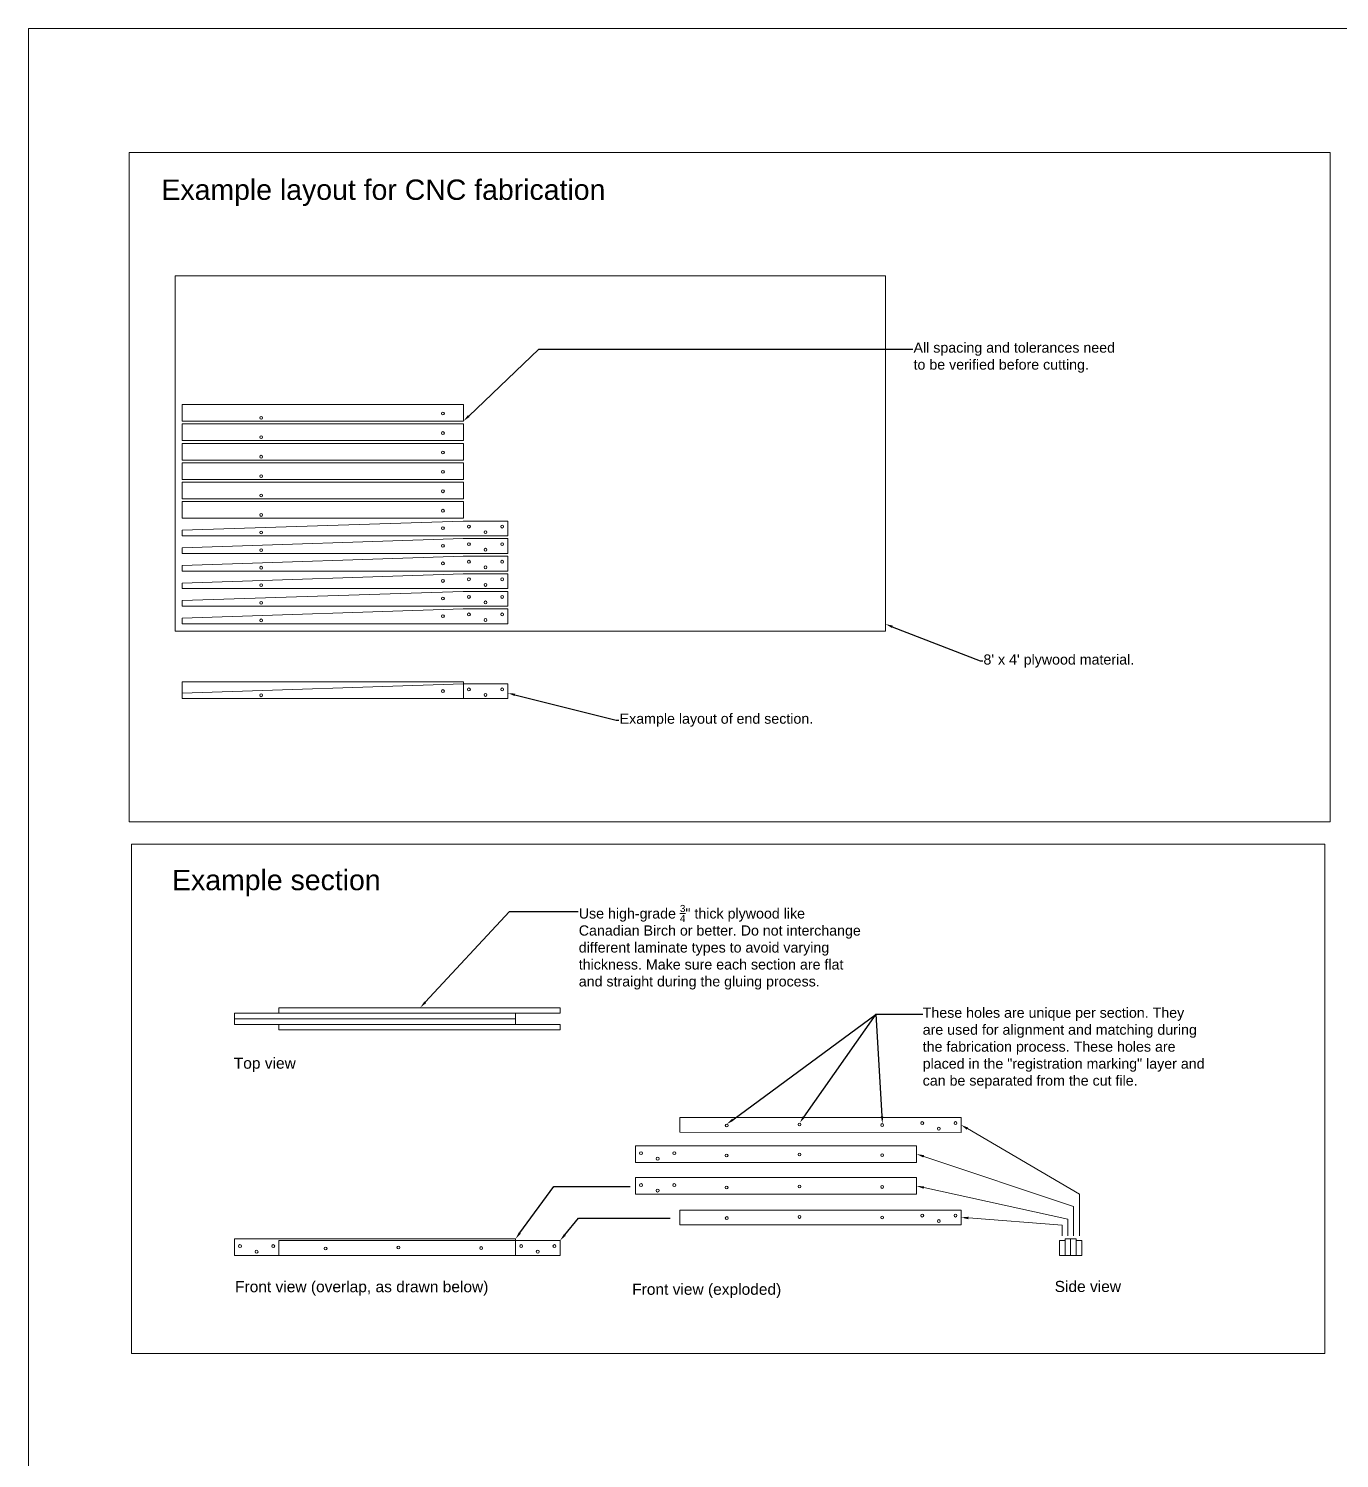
# Model space of a CAD drawing. Header units: millimetres. Extents: x 0 to 39105, y 0 to 9815.
# Drawn here: x 20000 to 24499, y 4908 to 9815 of the extents above; entities that cross this region are included whole.
import ezdxf
from ezdxf import colors
from ezdxf.entities.mleader import LeaderData, LeaderLine
from ezdxf.math import Vec2, Vec3

# ---------------------------------------------------------------- set-up
doc = ezdxf.new("R2010")
doc.units = ezdxf.units.MM
for name, color, linetype, lineweight in [('newTrack', 7, 'Continuous', 20), ('notes', 7, 'Continuous', 20), ('registration marking', 7, 'Continuous', 20)]:
    doc.layers.add(name, color=color, linetype=linetype, lineweight=lineweight)
doc.styles.add('Arial', font='arial.ttf')
doc.styles.get("Standard").update_dxf_attribs({"font": 'arial.ttf'})

# ---------------------------------------------------------------- blocks, each defined once
blk = doc.blocks.new('*U24')
at = {"layer": 'newTrack'}
blk.add_circle((0, 0), 0.2, dxfattribs=at)
blk = doc.blocks.new('attachmentPoints_0.4_diameter')
for p in [(-2.25, 0.75), (0, 0), (2.25, 0.75)]:
    blk.add_blockref('*U24', p)
blk = doc.blocks.new('END1')
at = {"layer": 'newTrack'}
blk.add_lwpolyline([(1095.16, -1516.52), (1095.16, -1518.52), (1051.16, -1518.52), (1051.16, -1517.77), (1089.16, -1516.52)], close=True, dxfattribs=at)
at = {"layer": 'registration marking', "color": 7, "transparency": 33554687}
for centre in [(1061.85, -1518.07), (1086.41, -1517.49)]:
    blk.add_circle(centre, 0.19, dxfattribs=at)
blk.add_blockref('attachmentPoints_0.4_diameter', (1092.16, -1518.02))
blk = doc.blocks.new('END2')
at = {"layer": 'newTrack'}
blk.add_lwpolyline([(1133.03, -1530.22), (1095.03, -1530.22), (1095.03, -1527.97), (1133.03, -1527.97), (1133.03, -1530.22), (1133.03, -1527.97)], dxfattribs=at)
at = {"layer": 'registration marking', "color": 7, "transparency": 33554687}
for centre in [(1105.71, -1529.77), (1130.27, -1529.2)]:
    blk.add_circle(centre, 0.19, dxfattribs=at)
blk = doc.blocks.new('C1')
at = {"layer": 'newTrack'}
blk.add_lwpolyline([(1541.11, -1570.67), (1508.2, -1589.67), (1507.2, -1587.94), (1540.11, -1568.94)], close=True, dxfattribs=at)
at = {"layer": 'registration marking', "color": 7, "transparency": 33554687}
for centre in [(1531.39, -1575.14), (1521.66, -1580.67), (1513.22, -1585.71)]:
    blk.add_circle(centre, 0.19, dxfattribs=at)
at = {"rotation": 29.99999995973561}
blk.add_blockref('attachmentPoints_0.4_diameter', (1538.26, -1571.74), dxfattribs=at)
blk = doc.blocks.new('C2')
at = {"layer": 'newTrack'}
blk.add_lwpolyline([(1485.86, -1583.83), (1518.77, -1564.83), (1519.9, -1566.78), (1486.99, -1585.78)], close=True, dxfattribs=at)
at = {"layer": 'registration marking', "color": 7, "transparency": 33554687}
for centre in [(1515.38, -1568.25), (1505.65, -1573.78), (1497.2, -1578.82)]:
    blk.add_circle(centre, 0.19, dxfattribs=at)
at = {"rotation": 29.99999995973561}
blk.add_blockref('attachmentPoints_0.4_diameter', (1489.34, -1583.85), dxfattribs=at)

msp = doc.modelspace()

# ---------------------------------------------------------------- linework, layer by layer
at = {"linetype": 'ByBlock', "lineweight": 20}
for p, q in [((23547.9, 5655.5), (23547.9, 5655.5)), ((23567.7, 5661.8), (23567.7, 5661.8)), ((23586.2, 5661.8), (23586.2, 5661.8)), ((23607.8, 5655.5), (23607.8, 5655.5))]:
    msp.add_line(p, q, dxfattribs=at)
at = {"lineweight": 20}
for points in [[(22941.1, 8966.5), (22941.1, 7747.3), (20502.7, 7747.3), (20502.7, 8966.5)], [(21671.7, 6435.7), (21671.7, 6416.7), (20706.5, 6416.7), (20706.5, 6435.7)], [(21824.2, 6454.8), (21824.2, 6435.7), (20859, 6435.7), (20859, 6454.8)], [(21671.7, 6416.7), (21671.7, 6397.6), (20706.5, 6397.6), (20706.5, 6416.7)], [(21824.1, 6397.6), (21824.1, 6378.6), (20858.9, 6378.6), (20858.9, 6397.6)], [(23538.6, 5655.5), (23557.6, 5655.5), (23557.6, 5604.7), (23538.6, 5604.7)], [(23557.6, 5661.8), (23576.7, 5661.8), (23576.7, 5604.7), (23557.6, 5604.7)], [(23576.7, 5661.8), (23595.7, 5661.8), (23595.7, 5604.7), (23576.7, 5604.7)], [(23595.7, 5655.5), (23614.8, 5655.5), (23614.8, 5604.7), (23595.7, 5604.7)]]:
    msp.add_lwpolyline(points, close=True, dxfattribs=at)
at = {"layer": 'notes', "color": 7, "linetype": 'Continuous', "lineweight": 20, "transparency": 33554687, "flags": 128}
for points in [[(20000, 9815.4), (39105.2, 9815.4), (39105.2, 0), (20000, 0)], [(20345, 9390.2), (24467.3, 9390.2), (24467.3, 7092.4), (20345, 7092.4)], [(20352.8, 7015.5), (24448.9, 7015.5), (24448.9, 5267.7), (20352.8, 5267.7)]]:
    msp.add_lwpolyline(points, close=True, dxfattribs=at)
at = {"layer": 'notes', "linetype": 'ByBlock', "lineweight": 20, "transparency": 33554687}
for points in [[(23222.6, 6039.5), (23607.8, 5815), (23607.8, 5671.4)], [(23072.4, 5944.3), (23586.6, 5772.9), (23586.2, 5671.4)], [(23073.1, 5837.3), (23567.7, 5728.3), (23567.7, 5671.4)], [(23226, 5732.9), (23547.9, 5708.3), (23547.9, 5671.4)]]:
    msp.add_lwpolyline(points, dxfattribs=at)
at = {"layer": 'notes', "lineweight": 20, "transparency": 33554687}
for points in [[(23220.5, 6035.9), (23200.7, 6052.3), (23224.8, 6043.2)], [(23071.1, 5940.3), (23048.3, 5952.3), (23073.7, 5948.3)], [(23072.2, 5833.2), (23048.3, 5842.8), (23074, 5841.5)], [(23225.7, 5728.7), (23200.7, 5734.8), (23226.3, 5737.1)]]:
    msp.add_solid(points, dxfattribs=at)

# ---------------------------------------------------------------- block references
at = {"lineweight": 20, "xscale": 25.4, "yscale": 25.4, "zscale": 25.4}
for name, p in [('END2', (-7286.5, 47335.6)), ('END2', (-7286.5, 47268.9)), ('END2', (-7286.5, 47202.2)), ('END2', (-7286.5, 47135.6)), ('END2', (-7286.5, 47068.9)), ('END2', (-7286.5, 47002.2)), ('END1', (-6172.5, 46644.7)), ('END1', (-6172.5, 46584.4)), ('END1', (-6172.5, 46524)), ('END1', (-6172.5, 46463.7)), ('END1', (-6172.5, 46403.4)), ('END1', (-6172.5, 46343.1)), ('END2', (-7286.5, 46383.1)), ('END1', (-6172.5, 46085.9))]:
    msp.add_blockref(name, p, dxfattribs=at)
at = {"lineweight": 20, "xscale": 25.4, "yscale": 25.4, "zscale": 25.4, "rotation": 330.0000000402641}
for name, p in [('C1', (9248.4, 60149.1)), ('C2', (9513.1, 59691)), ('C2', (9513.1, 59581.5)), ('C1', (9248.4, 59831.6)), ('C2', (8136.5, 59371.9)), ('C1', (7871.8, 59726.9))]:
    msp.add_blockref(name, p, dxfattribs=at)

# ---------------------------------------------------------------- texts
at = {"layer": 'notes', "lineweight": 20, "transparency": 33554687, "style": 'Arial'}
for s, height, p in [('Example layout for CNC fabrication', 69.85, (20456, 9227.5)), ('Example section', 69.85, (20492.5, 6858)), ('Top view', 38.1, (20704.3, 6245.3)), ('Front view (overlap, as drawn below) ', 38.1, (20708.7, 5478.2)), ('Front view (exploded)', 38.1, (22071.8, 5469.3)), ('Side view', 38.1, (23522, 5478.9))]:
    msp.add_text(s, height=height, dxfattribs=at).set_placement(p)

# ---------------------------------------------------------------- leaders
at = {"layer": 'notes', "lineweight": 20, "transparency": 33554687}
ml = msp.add_multileader_mtext('Standard', dxfattribs=at)
ml.set_content('\\A1;All spacing and tolerances need to be verified before cutting. ', color=256, style='Arial')
ml.set_leader_properties()
ml.build(insert=Vec2(0, 0))
ml.multileader.update_dxf_attribs({"text_right_attachment_type": 6, "dogleg_length": 0, "arrow_head_size": 25.4})
ctx = ml.context
ctx.base_point, ctx.char_height, ctx.arrow_head_size, ctx.landing_gap_size, ctx.plane_origin = Vec3(23035.3, 8715.3), 34.925, 25.4, 2.29, Vec3(22650.3, 8463.8)
ctx.right_attachment = 6
notes = []
notes.append((ctx, [(0, (1, 1, 0), (23035.3, 8715.3), (1, 0), 0, [(0, [(21492.3, 8468), (21751.8, 8715.3)], 0, [])])]))
ctx.mtext.insert, ctx.mtext.width, ctx.mtext.defined_height, ctx.mtext.flow_direction = Vec3(23037.6, 8737.9), 733.984, 278.1, 5
ml = msp.add_multileader_mtext('Standard', dxfattribs=at)
ml.set_content("8' x 4' plywood material.", color=256, style='Arial')
ml.set_leader_properties()
ml.build(insert=Vec2(0, 0))
ml.multileader.update_dxf_attribs({"text_right_attachment_type": 6, "dogleg_length": 0.36, "arrow_head_size": 25.4})
ctx = ml.context
ctx.base_point, ctx.char_height, ctx.arrow_head_size, ctx.landing_gap_size, ctx.plane_origin = Vec3(23275.3, 7644.8), 34.925, 25.4, 2.29, Vec3(22941.1, 7771.5)
ctx.right_attachment = 6
notes.append((ctx, [(0, (1, 1, 0), (23266.2, 7644.8), (1, 0), 9.14, [(0, [(22941.1, 7771.5)], 0, [])])]))
ctx.mtext.insert, ctx.mtext.flow_direction = Vec3(23277.6, 7667.4), 5
ml = msp.add_multileader_mtext('Standard', dxfattribs=at)
ml.set_content('Example layout of end section.', color=256, style='Arial')
ml.set_leader_properties()
ml.build(insert=Vec2(0, 0))
ml.multileader.update_dxf_attribs({"text_right_attachment_type": 6, "dogleg_length": 0.36, "arrow_head_size": 25.4})
ctx = ml.context
ctx.base_point, ctx.char_height, ctx.arrow_head_size, ctx.landing_gap_size, ctx.plane_origin = Vec3(22026.5, 7441.7), 34.925, 25.4, 2.29, Vec3(21644.7, 7540.9)
ctx.right_attachment = 6
notes.append((ctx, [(0, (1, 1, 0), (22017.4, 7441.7), (1, 0), 9.14, [(0, [(21644.7, 7534.7)], 0, [])])]))
ctx.mtext.insert, ctx.mtext.flow_direction = Vec3(22028.8, 7464.3), 5
ml = msp.add_multileader_mtext('Standard', dxfattribs=at)
ml.set_content('\\A1;Use high-grade {\\H0.7x;\\S3/4;}" thick plywood like Canadian Birch or better. Do not interchange different laminate types to avoid varying thickness. Make sure each section are flat and straight during the gluing process.', color=256, style='Arial')
ml.set_leader_properties()
ml.build(insert=Vec2(0, 0))
ml.multileader.update_dxf_attribs({"text_right_attachment_type": 6, "dogleg_length": 0, "arrow_head_size": 25.4})
ctx = ml.context
ctx.base_point, ctx.char_height, ctx.arrow_head_size, ctx.landing_gap_size, ctx.plane_origin = Vec3(21886.3, 6784.9), 34.925, 25.4, 2.29, Vec3(21501.2, 6533.4)
ctx.right_attachment = 6
notes.append((ctx, [(0, (1, 1, 0), (21886.3, 6784.9), (1, 0), 0, [(0, [(21344.4, 6454.8), (21650.5, 6784.9)], 0, [])])]))
ctx.mtext.insert, ctx.mtext.width, ctx.mtext.defined_height, ctx.mtext.flow_direction = Vec3(21888.5, 6807.5), 985.414, 278.1, 5
ml = msp.add_multileader_mtext('Standard', dxfattribs=at)
ml.set_content('')
ml.set_leader_properties()
ml.build(insert=Vec2(0, 0))
ml.multileader.update_dxf_attribs({"text_right_attachment_type": 6, "dogleg_length": 0, "arrow_head_size": 25.4})
ctx = ml.context
ctx.base_point, ctx.char_height, ctx.arrow_head_size, ctx.landing_gap_size, ctx.plane_origin = Vec3(23069.1, 6432.7), 34.9, 25.4, 2.29, Vec3(22398.6, 6054.6)
ctx.right_attachment = 6
notes.append((ctx, [(0, (1, 1, 0), (23069.1, 6432.7), (1, 0), 0, [(0, [(22396.9, 6055.2), (22909.7, 6432.7)], 0, [])])]))
ctx.mtext, ml.multileader.dxf.content_type = None, 0
ml = msp.add_multileader_mtext('Standard', dxfattribs=at)
ml.set_content('These holes are unique per section. They are used for alignment and matching during the fabrication process. These holes are placed in the "registration marking" layer and can be separated from the cut file.', color=256, style='Arial')
ml.set_leader_properties()
ml.build(insert=Vec2(0, 0))
ml.multileader.update_dxf_attribs({"text_right_attachment_type": 6, "dogleg_length": 0, "arrow_head_size": 25.4})
ctx = ml.context
ctx.base_point, ctx.char_height, ctx.arrow_head_size, ctx.landing_gap_size, ctx.plane_origin = Vec3(23066.8, 6432.7), 34.925, 25.4, 2.29, Vec3(22763.6, 6311.6)
ctx.right_attachment = 6
notes.append((ctx, [(0, (1, 1, 0), (23066.8, 6432.7), (1, 0), 0, [(0, [(22646.5, 6058.7), (22909.7, 6432.7)], 0, [])])]))
ctx.mtext.insert, ctx.mtext.width, ctx.mtext.defined_height, ctx.mtext.flow_direction = Vec3(23069.1, 6455), 966.989, 292.8, 5
ml = msp.add_multileader_mtext('Standard', dxfattribs=at)
ml.set_content('')
ml.set_leader_properties()
ml.build(insert=Vec2(0, 0))
ml.multileader.update_dxf_attribs({"text_right_attachment_type": 6, "dogleg_length": 0, "arrow_head_size": 25.4})
ctx = ml.context
ctx.base_point, ctx.char_height, ctx.arrow_head_size, ctx.landing_gap_size, ctx.plane_origin = Vec3(23040.6, 6432.7), 34.9, 25.4, 2.29, Vec3(22932.6, 6056.1)
ctx.right_attachment = 6
notes.append((ctx, [(0, (1, 1, 0), (23040.6, 6432.7), (1, 0), 0, [(0, [(22930.8, 6056.7), (22909.7, 6432.7)], 0, [])])]))
ctx.mtext, ml.multileader.dxf.content_type = None, 0
ml = msp.add_multileader_mtext('Standard', dxfattribs=at)
ml.set_content('')
ml.set_leader_properties()
ml.build(insert=Vec2(0, 0))
ml.multileader.update_dxf_attribs({"text_right_attachment_type": 6, "dogleg_length": 0, "arrow_head_size": 25.4})
ctx = ml.context
ctx.base_point, ctx.char_height, ctx.arrow_head_size, ctx.landing_gap_size, ctx.plane_origin = Vec3(22064.6, 5841.1), 34.9, 25.4, 2.29, Vec3(21671.7, 5661.8)
ctx.right_attachment = 6
notes.append((ctx, [(0, (1, 1, 0), (22064.6, 5841.1), (1, 0), 0, [(0, [(21671.7, 5661.1), (21802.6, 5841.1)], 0, [])])]))
ctx.mtext, ml.multileader.dxf.content_type = None, 0
ml = msp.add_multileader_mtext('Standard', dxfattribs=at)
ml.set_content('')
ml.set_leader_properties()
ml.build(insert=Vec2(0, 0))
ml.multileader.update_dxf_attribs({"text_right_attachment_type": 6, "dogleg_length": 0, "arrow_head_size": 25.4})
ctx = ml.context
ctx.base_point, ctx.char_height, ctx.arrow_head_size, ctx.landing_gap_size, ctx.plane_origin = Vec3(22202.4, 5732.2), 34.9, 25.4, 2.29, Vec3(21824.1, 5655.5)
ctx.right_attachment = 6
notes.append((ctx, [(0, (1, 1, 0), (22202.4, 5732.2), (1, 0), 0, [(0, [(21824.1, 5655.1), (21888.1, 5732.2)], 0, [])])]))
ctx.mtext, ml.multileader.dxf.content_type = None, 0
for ctx, leaders in notes:
    for number, flags, end, landing, length, lines in leaders:
        leader = LeaderData()
        leader.index, (leader.has_last_leader_line, leader.has_dogleg_vector, leader.attachment_direction) = number, flags
        leader.last_leader_point, leader.dogleg_vector, leader.dogleg_length = Vec3(end), Vec3(landing), length
        for number, points, colour, breaks in lines:
            line = LeaderLine()
            line.index, line.vertices, line.color, line.breaks = number, Vec3.list(points), colors.encode_raw_color(colour), breaks
            leader.lines.append(line)
        ctx.leaders.append(leader)

doc.saveas('drawing.dxf')
